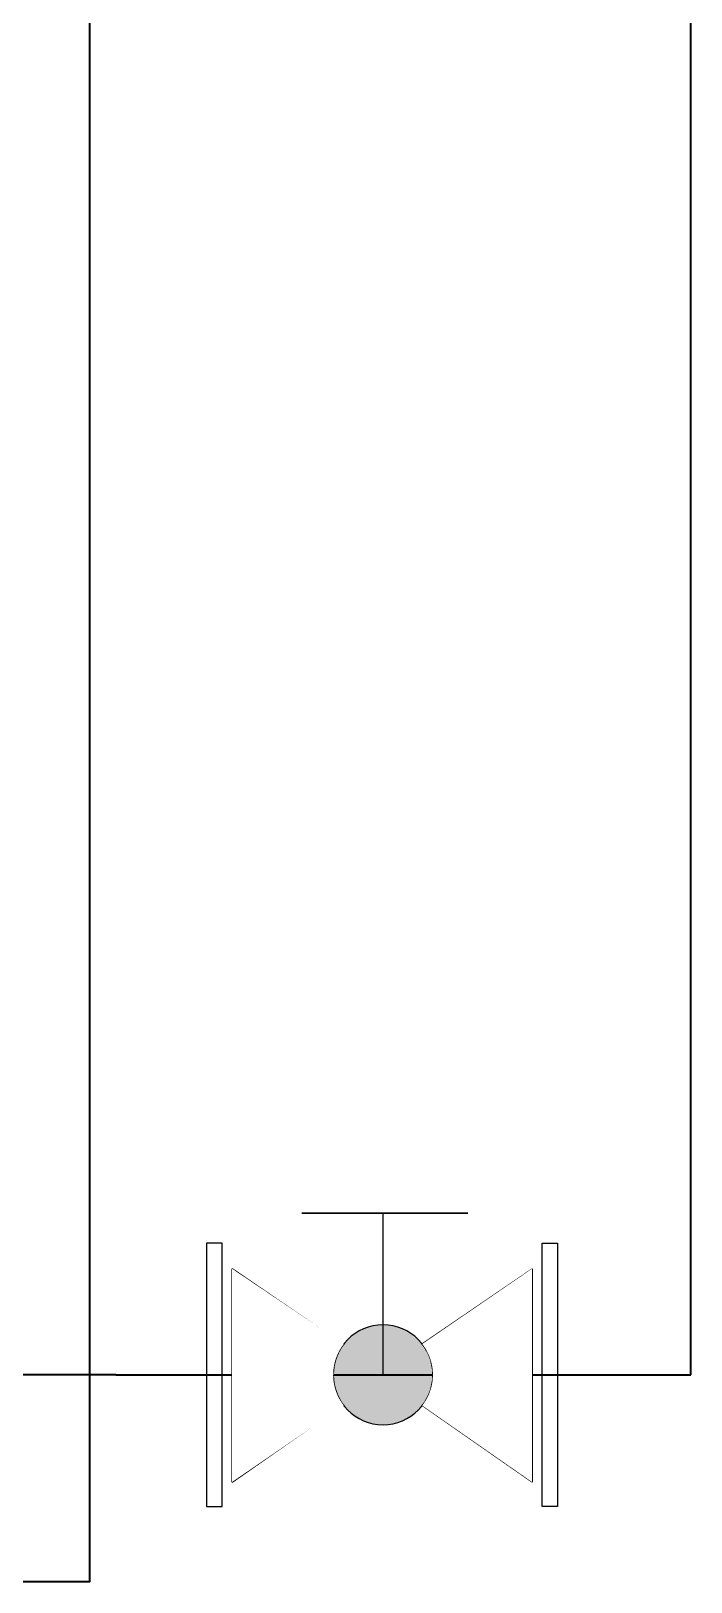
# Model space of a CAD drawing. Header units: centimetres. Extents: x 405464 to 563355, y 50011 to 66875.
# Drawn here: x 494887.53 to 494906.32, y 51902.56 to 51946.72 of the extents above; entities that cross this region are included whole.
import ezdxf

# ---------------------------------------------------------------- set-up
doc = ezdxf.new("R2010")
doc.units = ezdxf.units.CM
doc.linetypes.add('EKSEN-3', pattern=[24, 20, -2, 0, -2])
doc.linetypes.add('SOGUKSU1', pattern=[72, 60, -6, 0, -6])
for name, color, linetype, lineweight in [('0-KRCN-IST-KÜRESEL VANA', 4, 'Continuous', 25), ('0-KRCN-SHT-HİDROFOR', 171, 'Continuous', 35), ('0-KRCN-SHT-PROSES-BORU', 1, '0-Y_LINE', 40), ('0-MEK-SHT-SOGUKSU', 141, 'SOGUKSU1', 30)]:
    doc.layers.add(name, color=color, linetype=linetype, lineweight=lineweight)
doc.styles.add('BORU', font='AGENCYR.TTF')
doc.linetypes.add('0-Y_LINE', pattern='A,100,-0.5,["Y",BORU,S=9,R=0,X=0,Y=-4.5],-5', length=105.5)

# ---------------------------------------------------------------- blocks, each defined once
blk = doc.blocks.new('0-MEK-SHT-KÜRESELVANA')
at = {"layer": '0-KRCN-IST-KÜRESEL VANA'}
blk.add_hatch(color=256, dxfattribs=at).paths.add_polyline_path([(1.421, 0, 1), (-1.421, 0, 1)])
for p, q in [((-2.414, 4.597), (2.308, 4.597)), ((0, 4.597), (-2.414, 4.597)), ((0, 0), (0, 4.597)), ((2.308, 4.597), (0, 4.597)), ((-1.118, 0.877), (-4.244, 3.02)), ((-4.244, -3.054), (-4.244, 3.02)), ((-4.244, 3.02), (-4.244, -3.054)), ((1.139, 0.85), (4.3, 3.02)), ((4.3, -3.054), (4.3, 3.02)), ((4.3, 3.02), (4.3, -3.054)), ((-4.244, -3.054), (-1.118, -0.877)), ((4.3, -3.054), (1.139, -0.85))]:
    blk.add_line(p, q, dxfattribs=at)
for points in [[(-4.527, 3.75), (-4.972, 3.75), (-4.972, -3.75), (-4.527, -3.75)], [(4.583, 3.75), (5.028, 3.75), (5.028, -3.75), (4.583, -3.75)]]:
    blk.add_lwpolyline(points, close=True, dxfattribs=at)
blk.add_circle((0, 0), 1.421, dxfattribs=at)
for points in [[(-4.244, 3.02), (-4.244, -3.054), (-1.118, -0.877), (-1.157, -0.825), (-1.214, -0.738), (-1.246, -0.682), (-1.295, -0.584), (-1.331, -0.498), (-1.352, -0.436), (-1.379, -0.341), (-1.406, -0.206), (-1.416, -0.109), (-1.42, -0.03), (-1.419, 0.063), (-1.41, 0.171), (-1.399, 0.246), (-1.381, 0.333), (-1.354, 0.43), (-1.315, 0.537), (-1.283, 0.61), (-1.248, 0.679), (-1.217, 0.733), (-1.179, 0.793), (-1.142, 0.846), (-1.118, 0.877)], [(4.3, 3.02), (4.3, -3.054), (1.118, -0.877), (1.157, -0.825), (1.214, -0.738), (1.246, -0.682), (1.295, -0.584), (1.331, -0.498), (1.352, -0.436), (1.379, -0.341), (1.406, -0.206), (1.416, -0.109), (1.42, -0.03), (1.419, 0.063), (1.41, 0.171), (1.399, 0.246), (1.381, 0.333), (1.354, 0.43), (1.315, 0.537), (1.283, 0.61), (1.248, 0.679), (1.217, 0.733), (1.179, 0.793), (1.142, 0.846), (1.118, 0.877)]]:
    blk.add_wipeout(points).dxf.layer = '0-KRCN-IST-KÜRESEL VANA'

msp = doc.modelspace()

# ---------------------------------------------------------------- linework, layer by layer
at = {"layer": '0-KRCN-SHT-HİDROFOR', "linetype": 'EKSEN-3'}
msp.add_line((494889.945, 51908.462), (494817.935, 51908.462), dxfattribs=at)
at = {"layer": '0-KRCN-SHT-HİDROFOR'}
msp.add_lwpolyline([(494819.198, 51972.313), (494889.198, 51972.313), (494889.198, 51902.563), (494819.198, 51902.563)], close=True, dxfattribs=at)
at = {"layer": '0-KRCN-SHT-PROSES-BORU'}
for p, q in [((494906.319, 51908.462), (494906.319, 52011.714)), ((494889.945, 51908.462), (494906.319, 51908.462))]:
    msp.add_line(p, q, dxfattribs=at)

# ---------------------------------------------------------------- next in the draw order: block references
at = {"layer": '0-MEK-SHT-SOGUKSU', "xscale": -1, "rotation": 359.9999999999999}
msp.add_blockref('0-MEK-SHT-KÜRESELVANA', (494897.551, 51908.462), dxfattribs=at)

doc.saveas('drawing.dxf')
